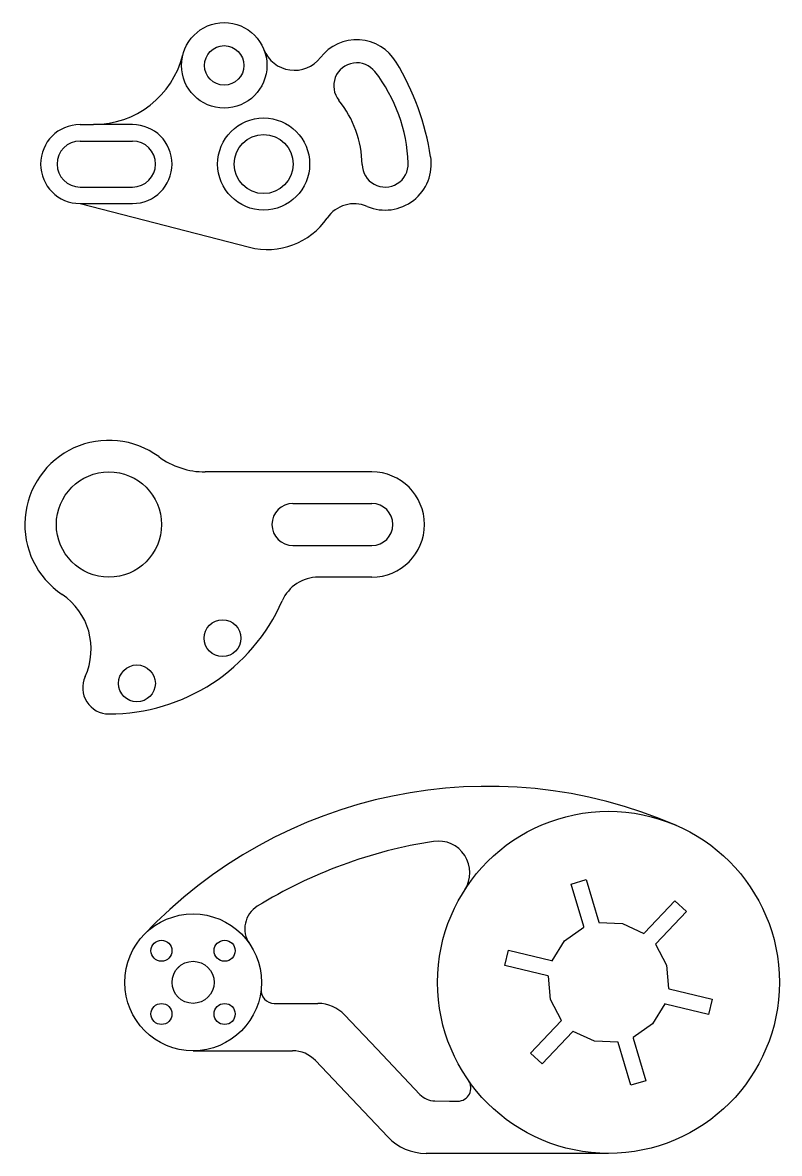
# Model space of a CAD drawing. Header units: inches. Extents: x 27 to 315, y 117 to 547.
import ezdxf

# ---------------------------------------------------------------- set-up
doc = ezdxf.new("R2010")
doc.units = ezdxf.units.IN
doc.header["$MEASUREMENT"] = 0

# ---------------------------------------------------------------- blocks, each defined once
blk = doc.blocks.new('*U10')
blk.add_lwpolyline([(-3, -8.54), (-3, -8.35), (-3, 8.54), (3, 8.54), (3, -8.35), (3, -8.54)])
blk = doc.blocks.new('*U12')
at = {"color": 0, "linetype": 'ByBlock', "lineweight": -2, "transparency": 16777216}
blk.add_blockref('*U10', (238.49, 172.02), dxfattribs=at)
for p, rotation in [((211.34, 156.35), 59.99999999999999), ((265.63, 156.35), 300.0000000000001), ((211.34, 125.01), 120), ((265.63, 125.01), 240), ((238.49, 109.33), 180)]:
    blk.add_blockref('*U10', p, dxfattribs=dict(at, rotation=rotation))
blk = doc.blocks.new('irri1')
for p, q in [((-127.15, -8), (-110.52, -8)), ((-87.97, -25.43), (-100.37, -12.36)), ((-87.97, -25.43), (-71.71, -42.57)), ((-158, -26), (-120.16, -26)), ((-83.92, -58.77), (-111.45, -29.74)), ((-66.06, -45.07), (-60.49, -45.18)), ((-60.49, -45.18), (-57.3, -45.15)), ((0, -65), (-69.41, -65))]:
    blk.add_line(p, q)
for points in [[(-3.62, 22.71), (5.35, 22.37), (13.5, 18.62)], [(-21.48, 8.22), (-16.7, 15.82), (-9.37, 21)], [(17.86, 14.49), (22.05, 6.55), (22.88, -2.39)], [(-17.86, -14.49), (-22.05, -6.55), (-22.88, 2.39)], [(21.48, -8.22), (16.7, -15.82), (9.37, -21)], [(3.62, -22.71), (-5.35, -22.37), (-13.5, -18.62)]]:
    blk.add_lwpolyline(points)
for centre, radius in [((0, 0), 65), ((-158, 0), 26), ((-170.02, 12.02), 4), ((-146, 12.02), 4), ((-158, 0), 8), ((-170.02, -12.02), 4), ((-146, -12.02), 4)]:
    blk.add_circle(centre, radius)
for centre, radius, start, end in [((-45.8, -105.49), 180, 66.5302, 136.7664), ((-39.13, -124.34), 180, 98.765, 121.6452), ((-64.73, 41.7), 12, 327.2137, 98.765), ((-128.33, 20.38), 10, 121.6452, 214.482), ((0, 0), 23, 39.0548, 39.0549), ((-39.13, -124.34), 180, 133.5354, 133.8853), ((0, 0), 23, 16.54956654131533, 16.54958731783551), ((-127.15, -3), 5, 174.4466, 270), ((0, 0), 23, 354.0442893949795, 354.0442947947177), ((-110.52, -22), 14, 43.4926, 90), ((0, 0), 23, 339.0548, 339.0549), ((0, 0), 23, 316.5495665413135, 316.5495873178365), ((0, 0), 23, 234.0442893949789, 234.0443289549937), ((0, 0), 23, 294.0442893949802, 294.0442947947171), ((0, 0), 23, 256.5495, 256.5496), ((0, 0), 23, 279.0548, 279.0549), ((-120.16, -38), 12, 43.4926, 90), ((-57.34, -40.15), 5, 270.5311, 34.999), ((-65.9, -37.07), 8, 223.4926, 268.8525), ((-69.41, -45), 20, 223.4926, 270)]:
    blk.add_arc(centre, radius, start, end)
at = {"rotation": 136.5495719410529}
blk.add_blockref('*U12', (269.88, -61.88), dxfattribs=at)
blk = doc.blocks.new('irri2')
for p, q in [((70, 20), (36.66, 20)), ((100, 20), (70, 20)), ((70, 8), (100, 8)), ((70, -8), (100, -8)), ((100, -20), (79.65, -20)), ((100, -20), (79.65, -20))]:
    blk.add_line(p, q)
for centre, radius in [((0, 0), 20), ((43.21, -43.21), 7), ((10.65, -60.37), 7)]:
    blk.add_circle(centre, radius)
for centre, radius, start, end in [((0, 0), 32, 53.7507, 236.1214), ((36.66, 50), 30, 233.7507, 270), ((100, 0), 20, 270, 90), ((70, 0), 8, 90, 270), ((100, 0), 8, 270, 90), ((79.65, -35), 15, 90, 156.278), ((-31.77, -47.32), 25, 335.2061, 56.1214), ((0, 0), 72, 270, 336.278), ((0, -62), 10, 155.2061, 270)]:
    blk.add_arc(centre, radius, start, end)
blk = doc.blocks.new('irri3')
for p, q in [((-100, 75), (-74.3, 75)), ((0, 75), (-74.3, 75)), ((-100, 43.7), (0, 43.7)), ((-100, -43.7), (0, -43.7)), ((-100, -75), (0, -75)), ((-100, -75), (222.2, -158))]:
    blk.add_line(p, q)
for centre, radius in [((174.2, 187.5), 81.2), ((174.2, 187.5), 37.5), ((249.2, 0), 87.5), ((249.2, 0), 56.2)]:
    blk.add_circle(centre, radius)
for centre, radius, start, end in [((307.8, 240.6), 62.5, 201.6763, 322.1795), ((426.3, 148.6), 87.5, 31.0518, 142.1795), ((-74.3, 250), 175, 270, 345.883), ((72.9, -64.2), 500, 8.9482, 31.0518), ((426.3, 148.6), 43.8, 37.9776, 218.9258), ((224.4, -9), 300, 2.0224, 37.9776), ((236.6, -4.6), 200, 1.0742, 38.9258), ((-100, 0), 75, 90, 270), ((0, 0), 75, 270, 90), ((-100, 0), 43.7, 90, 270), ((0, 0), 43.7, 270, 90), ((480.4, 0), 43.8, 181.0742, 2.0224), ((480.4, 0), 87.5, 246.8667, 8.9482), ((421.5, -137.9), 62.5, 66.8667, 145.579), ((256.5, -24.9), 137.5, 255.5476, 325.579)]:
    blk.add_arc(centre, radius, start, end)

msp = doc.modelspace()

# ---------------------------------------------------------------- block references
at = {"xscale": 0.2, "yscale": 0.2, "zscale": 0.2}
msp.add_blockref('irri3', (69, 493), dxfattribs=at)
for name, p in [('irri2', (60, 356)), ('irri1', (250, 182))]:
    msp.add_blockref(name, p)

doc.saveas('drawing.dxf')
